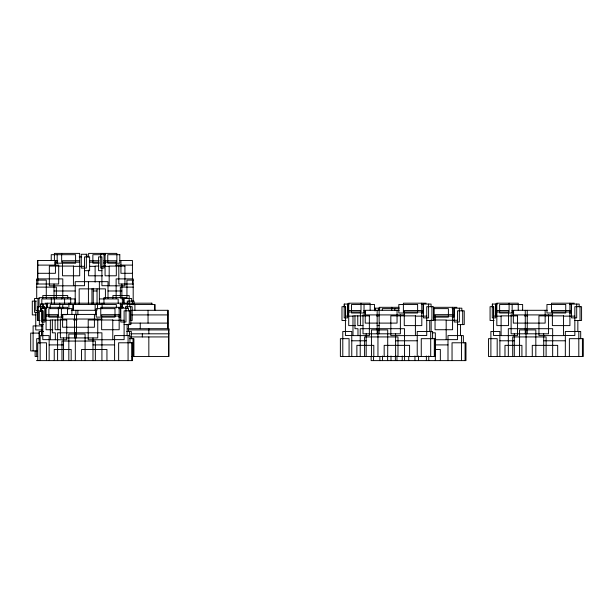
<?xml version="1.0" encoding="UTF-8"?>
<svg xmlns="http://www.w3.org/2000/svg" width="614" height="614" viewBox="0 0 614 614"><rect width="100%" height="100%" fill="white"/><g stroke="black" fill="none" stroke-linecap="round" stroke-linejoin="round"><path stroke-width="0.92" d="M101.003 254.695L92.867 254.695L92.867 263.199L99.199 263.199M103.712 254.695L105.524 254.695M79.175 256.89L81.716 256.89M119.53 260.497L132.432 260.497L132.432 284.006M57.8 260.735L55.014 260.735L55.014 265.11M79.697 260.735L62.513 260.735L62.513 275.801L79.697 275.801L79.697 253.39L54.4 253.39L54.4 260.298M89.467 260.735L99.199 260.735M103.728 260.735L116.315 260.735L116.315 275.801L105.071 275.801L105.071 253.39M55.014 262.163L57.8 262.163M79.697 262.163L61.653 262.163L61.653 253.39M89.467 262.163L99.199 262.163M103.728 262.163L116.875 262.163L116.875 253.39L88.616 253.39L88.616 257.059M55.014 263.199L75.599 263.199L75.599 254.695L51.231 254.695L51.231 260.367M103.728 263.199L105.531 263.199M37.876 265.11L58.691 265.11L58.691 284.006L36.71 284.006M115.701 265.11L132.432 265.11M98.892 266.069L95.124 266.069L95.124 282.102M103.612 266.069L105.493 266.069M73.427 266.33L84.532 266.33M89.544 266.33L95.124 266.33M101.909 266.33L109.177 266.33M84.532 270.667L89.621 270.667L89.621 256.89L84.532 256.89L84.532 285.71L73.427 285.71M101.909 270.667L98.585 270.667L98.585 256.89L101.909 256.89L101.909 285.71L109.177 285.71M37.876 273.299L55.429 273.299L55.429 260.497L37.538 260.497L37.538 278.894M132.432 273.299L120.943 273.299L120.943 260.497M102.668 275.801L88.616 275.801L88.616 270.114M36.71 280.114L46.28 280.114L46.28 298.335M133.192 280.114L126.937 280.114L126.937 298.335M133.192 284.006L118.809 284.006L118.809 265.11M36.71 287.129L56.35 287.129L56.35 298.335M133.192 287.129L120.344 287.129L120.344 298.335M54.017 290.982L75.215 290.982M93.274 290.982L96.951 290.982M108.01 290.982L121.871 290.982M126.753 297.621L103.958 297.621L103.958 303.592M39.826 298.488L34.514 298.488L34.514 312.311L37.961 312.311M99.399 298.934L118.187 298.934L118.187 303.247M121.879 298.934L123.744 298.934L123.744 303.247M36.38 301.121L32.296 301.121L32.296 314.905L36.019 314.905M45.037 303.193L131.872 303.193L131.872 304.498M133.376 303.186L152.019 303.193L152.019 304.498M426.185 303.193L403.39 303.193L403.39 311.966L423.176 311.966M574.297 303.193L551.502 303.193L551.502 311.966L571.281 311.966M47.93 304.06L40.509 304.06L40.509 311.352M349.205 304.06L344.193 304.06L344.193 317.883L347.639 317.883L347.639 304.06M497.309 304.06L492.298 304.06L492.298 317.883L495.751 317.883L495.751 304.06M120.037 304.498L121.902 304.498L121.902 307.952M129.017 304.498L155.058 304.498L155.058 310.17M421.311 304.498L423.176 304.498L423.176 313.002L421.427 313.002M569.424 304.498L571.281 304.498L571.281 313.002L569.539 313.002M123.56 307.315L100.765 307.315L100.765 316.087L120.544 316.087M399.039 307.315L379.49 307.315L379.49 310.07M456.962 307.315L434.167 307.315L434.167 316.087L453.946 316.087M46.572 308.182L41.56 308.182L41.56 322.005L45.014 322.005L45.014 308.182M379.974 308.182L374.962 308.182L374.962 310.814M118.686 308.619L120.544 308.619L120.544 317.123L118.801 317.123M399.085 308.619L382.276 308.619L382.276 310.346M434.167 308.619L448.397 308.619L448.397 317.123L433.231 317.123M452.088 308.619L453.946 308.619L453.946 317.123L452.203 317.123M71.293 310.3L96.958 310.3M131.342 310.3L168.19 310.3L168.19 328.697M399.154 310.3L365.223 310.3L365.223 323.102L377.165 323.102M547.266 310.3L513.335 310.3L513.335 323.102L545.155 323.102L545.155 310.3M37.961 310.561L35.75 310.561L35.75 301.121M348.721 310.538L360.403 310.538L360.403 325.604M363.787 310.538L365.622 310.538M423.176 310.538L404.273 310.538L404.273 325.604L421.803 325.604L421.803 303.193M496.826 310.538L508.515 310.538L508.515 325.604L496.826 325.604L496.826 303.193L518.247 303.193L518.247 310.101M511.892 310.538L513.726 310.538M571.281 310.538L552.377 310.538L552.377 325.604L569.915 325.604L569.915 303.193M348.721 311.966L360.994 311.966L360.994 303.193M363.787 311.966L365.622 311.966M496.826 311.966L509.098 311.966L509.098 303.193M511.892 311.966L513.726 311.966M365.622 313.002L351.507 313.002L351.507 304.498L374.525 304.498L374.525 310.17M513.726 313.002L499.619 313.002L499.619 304.498L522.637 304.498L522.637 310.17M96.528 314.422L62.597 314.422L62.597 327.224L94.418 327.224L94.418 314.422M46.088 314.66L57.777 314.66L57.777 329.726M61.154 314.66L66.665 314.66M120.544 314.66L101.64 314.66L101.64 329.726L119.17 329.726L119.17 307.315M453.946 314.66L435.042 314.66L435.042 329.726L452.572 329.726L452.572 307.315M131.849 314.913L167.745 314.913M404.68 314.913L363.004 314.913L363.004 333.809L400.374 333.809L400.374 314.913M552.792 314.913L511.117 314.913L511.117 333.809L548.486 333.809L548.486 314.913M376.367 315.872L379.229 315.872M524.348 315.872L527.764 315.872M46.088 316.087L58.361 316.087L58.361 307.315M61.154 316.087L62.989 316.087M345.429 316.133L352.981 316.133M415.402 316.133L426.73 316.133M493.541 316.133L501.093 316.133M563.514 316.133L574.842 316.133M62.989 317.123L48.874 317.123L48.874 308.619L71.899 308.619L71.899 314.291M102.054 319.034L60.372 319.034L60.372 337.93L97.749 337.93L97.749 319.034M433.614 319.034L435.456 319.034M73.611 319.994L77.026 319.994M433.484 319.994L446.178 319.994L446.178 339.742L435.326 339.742M42.803 320.255L50.356 320.255M112.776 320.255L124.105 320.255M446.178 320.255L457.507 320.255M40.017 320.47L37.408 320.47L37.408 306.693L44.338 306.693L44.338 308.581M130.329 320.47L132.194 320.47L132.194 306.693L125.456 306.693L125.456 308.581M346.004 320.47L341.975 320.47L341.975 306.693L345.613 306.693L345.613 316.133M426.73 320.47L433.469 320.47L433.469 306.693L426.73 306.693L426.73 335.513L415.402 335.513M494.116 320.47L490.079 320.47L490.079 306.693L493.717 306.693L493.717 316.133M574.842 320.47L581.581 320.47L581.581 306.693L574.842 306.693L574.842 335.513L563.514 335.513M130.721 323.102L167.745 323.102M379.137 323.102L397.051 323.102L397.051 310.3M43.379 324.591L39.342 324.591L39.342 310.814L42.98 310.814L42.98 320.255M124.105 324.591L130.843 324.591L130.843 310.814L124.105 310.814L124.105 339.634L112.776 339.634M457.507 324.591L464.245 324.591L464.245 310.814L457.507 310.814L457.507 339.634L446.178 339.634M355.468 325.604L348.721 325.604L348.721 303.193L370.135 303.193L370.135 310.101M363.004 325.604L357.77 325.604L357.77 315.872M377.126 325.604L379.045 325.604M42.274 325.904L33.11 325.904L33.11 350.924M127.858 328.697L168.98 328.697L168.98 356.488L131.849 356.488M52.835 329.726L46.088 329.726L46.088 307.315L67.502 307.315L67.502 314.222M60.372 329.726L55.145 329.726L55.145 319.994M42.274 329.941L35.75 329.941L35.75 312.311M127.958 329.918L168.98 329.918M43.556 331.468L39.104 331.468L39.104 343.356M126.753 331.468L131.312 331.468L131.312 338.667M432.824 332.819L435.326 332.819L435.326 360.61M39.626 333.095L30.7 333.095L30.7 350.924L37.216 350.924M130.805 333.809L168.98 333.809M352.981 335.513L345.429 335.513L345.429 306.693M501.093 335.513L493.541 335.513L493.541 306.693M130.736 336.933L168.535 336.933M39.304 338.667L36.694 338.667L36.694 356.488M129.424 338.667L133.913 338.667L133.913 356.488M50.356 339.634L42.803 339.634L42.803 310.814M351.768 340.785L366.182 340.785M395.608 340.785L417.221 340.785M499.88 340.785L514.294 340.785M543.72 340.785L565.333 340.785M49.143 344.907L63.557 344.907M92.975 344.907L114.595 344.907M435.326 344.907L447.997 344.907M435.326 349.481L440.345 349.481L440.345 360.61M37.73 356.488L35.121 356.488L35.121 350.855M36.464 360.61L132.563 360.61L132.563 342.789L118.64 342.789L118.64 360.61M582.417 338.667L582.417 356.488M580.698 338.667L580.698 331.468L565.333 331.468L565.333 356.488M580.03 306.693L580.03 320.47M579.179 306.693L579.179 304.06L571.527 304.06L571.527 317.883L576.699 317.883L576.699 304.06M578.81 331.468L578.81 356.488M577.843 320.47L577.843 331.468M569.378 356.488L569.378 338.667L583.3 338.667L583.3 356.488L488.491 356.488L488.491 338.667L497.186 338.667L497.186 356.488M557.681 356.488L557.681 345.36L532.277 345.36L532.277 356.488M552.661 356.488L552.661 328.697L508.331 328.697L508.331 356.488M546.099 356.488L546.099 336.933L512.705 336.933L512.705 356.488M543.72 333.809L543.72 356.488M535.822 356.488L535.822 329.918L519.559 329.918L519.559 356.488M527.249 310.3L527.249 333.809M526.06 328.697L526.06 356.488M525.269 310.3L525.269 333.809M521.915 356.488L521.915 345.36L504.977 345.36L504.977 356.488M514.294 333.809L514.294 356.488M512.145 304.498L512.145 313.002M499.88 356.488L499.88 331.468L490.893 331.468L490.893 356.488M495.928 304.06L495.928 316.133M492.482 304.06L492.482 306.693M465.082 342.789L465.082 360.61M463.363 342.789L463.363 335.589L447.997 335.589L447.997 360.61M462.695 310.814L462.695 324.591M461.843 310.814L461.843 308.182L454.191 308.182L454.191 322.005L459.364 322.005L459.364 308.182M461.475 335.589L461.475 360.61M460.508 324.591L460.508 335.589M452.042 360.61L452.042 342.789L465.965 342.789L465.965 360.61L371.148 360.61L371.148 356.857M434.313 338.667L434.313 356.488M432.586 338.667L432.586 331.468L417.221 331.468L417.221 356.488M431.918 306.693L431.918 320.47M431.074 306.693L431.074 304.06L423.422 304.06L423.422 317.883L428.587 317.883L428.587 304.06M431.151 319.994L431.151 331.905M430.698 331.468L430.698 356.488M429.731 320.47L429.731 331.468M428.764 355.974L428.764 360.61M426.377 355.974L426.377 360.61M421.265 356.488L421.265 338.667L435.188 338.667L435.188 356.488L340.379 356.488L340.379 338.667L349.074 338.667L349.074 356.488M418.487 355.974L418.487 360.61M414.941 355.974L414.941 360.61M409.576 356.488L409.576 345.36L384.172 345.36L384.172 356.488M408.724 356.887L408.724 360.61M404.58 355.974L404.58 360.61M404.549 356.488L404.549 328.697L360.218 328.697L360.218 356.488M402.224 355.974L402.224 360.61M397.987 356.488L397.987 336.933L364.593 336.933L364.593 356.488M396.959 355.974L396.959 360.61M395.608 333.809L395.608 356.488M395.37 355.974L395.37 360.61M394.81 308.619L394.81 310.515M391.763 307.315L391.763 310.492M390.995 355.974L390.995 360.61M387.71 356.488L387.71 329.918L371.447 329.918L371.447 356.488M387.641 355.974L387.641 360.61M382.545 355.99L382.545 360.61M379.851 356.857L379.851 360.61M379.137 310.3L379.137 333.809M378.592 308.182L378.592 310.039M378.416 308.182L378.416 310.039M377.955 328.697L377.955 356.488M377.165 310.3L377.165 333.809M375.146 308.182L375.146 310.814M373.811 356.488L373.811 345.36L356.872 345.36L356.872 356.488M373.558 356.857L373.558 360.61M366.182 333.809L366.182 356.488M364.033 304.498L364.033 313.002M357.977 335.62L357.977 328.697L354.969 328.697L354.969 315.872M351.768 356.488L351.768 331.468L342.789 331.468L342.789 356.488M347.816 304.06L347.816 316.133M344.37 304.06L344.37 306.693M168.535 328.69L168.535 356.488M167.745 310.3L167.745 328.69M154.613 304.498L154.613 310.162M151.574 303.186L151.574 304.498M148.834 328.697L148.834 333.809M148.834 336.933L148.834 356.488M148.043 310.3L148.043 323.102M142.325 333.809L142.325 336.933M140.245 323.102L140.245 328.697M134.911 304.498L134.911 310.17M134.036 304.797L134.036 301.121L127.298 301.121L127.313 308.558M133.192 301.098L133.192 278.894L116.13 278.894L116.13 298.335M133.038 338.667L133.038 356.488M132.486 301.121L132.486 304.797M131.642 301.121L131.642 298.488L123.99 298.488L123.99 304.06M131.68 342.789L131.68 360.61M130.644 306.693L130.644 320.47M129.961 342.789L129.961 335.589L114.595 335.589L114.595 360.61M129.8 306.693L129.8 304.06L122.148 304.06L122.148 307.775M129.424 331.468L129.424 335.965M129.293 310.814L129.293 324.591M129.201 298.335L129.201 295.557L112.915 295.557L112.915 298.335M129.155 298.488L129.155 303.922M128.441 310.814L128.441 308.182L120.789 308.182L120.789 322.005L125.962 322.005L125.962 308.182M128.456 324.138L128.456 331.468M128.073 335.589L128.073 360.61M127.106 324.591L127.106 335.589M122.37 297.621L122.37 304.053M121.871 284.006L121.871 298.335M120.528 303.193L120.528 307.783M116.345 307.952L116.345 304.498L50.233 304.498L50.233 307.952M108.01 298.373L108.01 281.665L75.215 281.665L75.215 303.915M106.943 360.61L106.943 349.481L81.539 349.481L81.539 360.61M105.416 298.243L105.416 288.864L79.175 288.864L79.175 303.869M102.116 303.193L102.116 308.228M101.924 360.61L101.924 332.819L57.593 332.819L57.593 360.61M99.714 303.193L99.714 304.498M99.368 281.665L99.368 303.869M97.557 304.498L97.557 309.226M97.05 288.864L97.05 303.869M95.776 310.3L95.776 314.913M95.362 360.61L95.362 341.054L61.968 341.054L61.968 360.61M95.147 304.498L95.147 310.17M93.274 288.342L93.274 303.915M92.975 337.93L92.975 360.61M91.962 288.864L91.962 303.869M88.424 281.665L88.424 303.869M86.973 257.043L86.973 254.257L81.286 254.257L81.286 268.08L86.351 268.08L86.351 254.257M85.085 360.61L85.085 334.039L68.822 334.039L68.822 360.61M77.863 310.3L77.863 314.913M76.512 314.422L76.512 337.93M75.89 310.3L75.89 314.913M75.322 332.819L75.322 360.61M75.092 303.654L75.092 298.934L41.829 298.934L41.829 304.107M74.532 314.422L74.532 337.93M73.25 304.498L73.25 310.17M73.005 304.498L73.005 310.17M71.178 360.61L71.178 349.481L54.239 349.481L54.239 360.61M70.702 303.592L70.702 297.621L39.043 297.621L39.043 306.831M69.958 303.193L69.958 304.498M68.86 303.193L68.86 309.164M67.709 298.335L67.709 295.557L42.811 295.557L42.811 298.335M64.6 298.934L64.6 303.654M63.557 337.93L63.557 360.61M62.789 298.335L62.789 278.894L36.71 278.894L36.71 298.304M62.758 304.498L62.758 308.282M61.561 297.621L61.561 298.934M61.408 308.619L61.408 317.123M59.719 303.193L59.719 308.228M57.179 254.695L57.179 263.199M55.344 339.742L55.344 332.819L52.343 332.819L52.343 319.994M54.354 298.934L54.354 303.654M54.017 284.006L54.017 298.335M51.315 297.621L51.315 303.592M49.143 360.61L49.143 335.589L40.156 335.589L40.156 360.61M47.447 303.193L47.447 307.783M46.541 304.06L46.541 307.775M46.449 360.61L46.449 342.789L37.746 342.789L37.746 360.61M46.365 304.06L46.365 307.775M45.19 308.182L45.19 320.255M44.154 306.693L44.154 308.581M43.095 304.06L43.095 306.693M42.919 304.06L42.919 308.558M41.744 308.182L41.744 310.814M41.744 324.138L41.744 335.513M41.514 331.468L41.514 335.965M40.685 304.06L40.701 311.283M39.396 333.095L39.396 339.665M38.291 306.693L38.291 320.47M37.961 298.488L37.961 306.846M37.876 260.497L37.876 284.006M104.035 254.257L100.719 254.257L100.719 268.08L104.035 268.08L104.035 254.257M119.799 254.695L107.757 254.695L107.757 263.199L119.799 263.199L119.799 254.695M73.427 266.069L49.343 266.069L49.343 285.817L73.427 285.817L73.427 266.069M124.926 266.069L109.177 266.069L109.177 285.817L124.926 285.817L124.926 266.069M417.62 304.498L398.831 304.498L398.831 313.002L417.62 313.002L417.62 304.498M565.732 304.498L546.944 304.498L546.944 313.002L565.732 313.002L565.732 304.498M114.995 308.619L96.206 308.619L96.206 317.123L114.995 317.123L114.995 308.619M369.359 315.872L352.981 315.872L352.981 335.62L369.359 335.62L369.359 315.872M415.402 315.872L390.834 315.872L390.834 335.62L415.402 335.62L415.402 315.872M517.472 315.872L501.093 315.872L501.093 335.62L517.472 335.62L517.472 315.872M563.514 315.872L538.946 315.872L538.946 335.62L563.514 335.62L563.514 315.872M66.734 319.994L50.356 319.994L50.356 339.742L66.734 339.742L66.734 319.994M112.776 319.994L88.209 319.994L88.209 339.742L112.776 339.742L112.776 319.994"/></g></svg>
